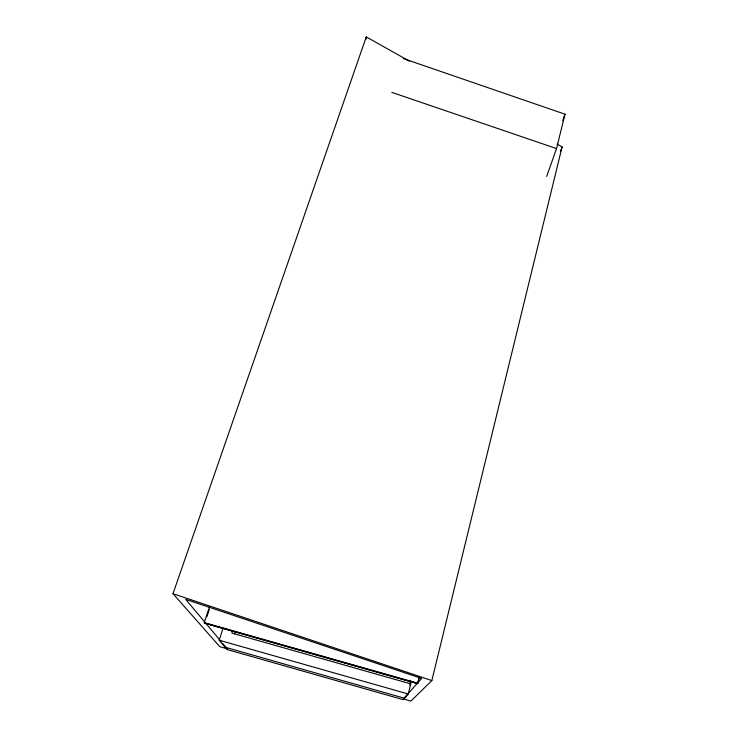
<?xml version="1.0" encoding="UTF-8"?>
<svg xmlns="http://www.w3.org/2000/svg" width="738" height="738" viewBox="0 0 738 738"><rect width="100%" height="100%" fill="white"/><g stroke="black" fill="none" stroke-linecap="round" stroke-linejoin="round"><path stroke-width="1.11" d="M366.159 39.197L366.26 36.9L409.442 61.162M221.289 641.746L185.699 599.367L421.675 678.453L403.326 698.951L410.891 701.1L431.841 680.584L562.098 146.917L557.079 144.094M546.673 176.437L556.535 148.578L565.004 114.196L403.262 58.542M209.564 606.654L204.269 622.614L204.832 623.278L417.56 683.646L419.304 676.866M417.56 683.646L419.571 676.645M223.07 628.186L219.168 640.224L227 649.486L403.151 699.652L408.243 693.997L410.78 683.886L231.898 633.103L232.599 630.907M409.774 683.572L410.605 680.261M234.675 633.813L235.376 631.617M206.834 616.784L209.297 609.357M222.775 643.508L227.221 648.803L219.795 646.691L172.996 593.712L366.26 36.9M562.762 120.626L565.004 114.196M560.539 151.216L562.098 146.917M409.738 685.141L410.78 683.886M204.269 622.614L417.929 683.24M204.721 623.149L417.634 683.563M219.168 640.224L408.243 693.997M225.044 647.18L404.424 698.24M172.996 593.712L431.841 680.584M391.832 92.37L556.535 148.578"/></g></svg>
